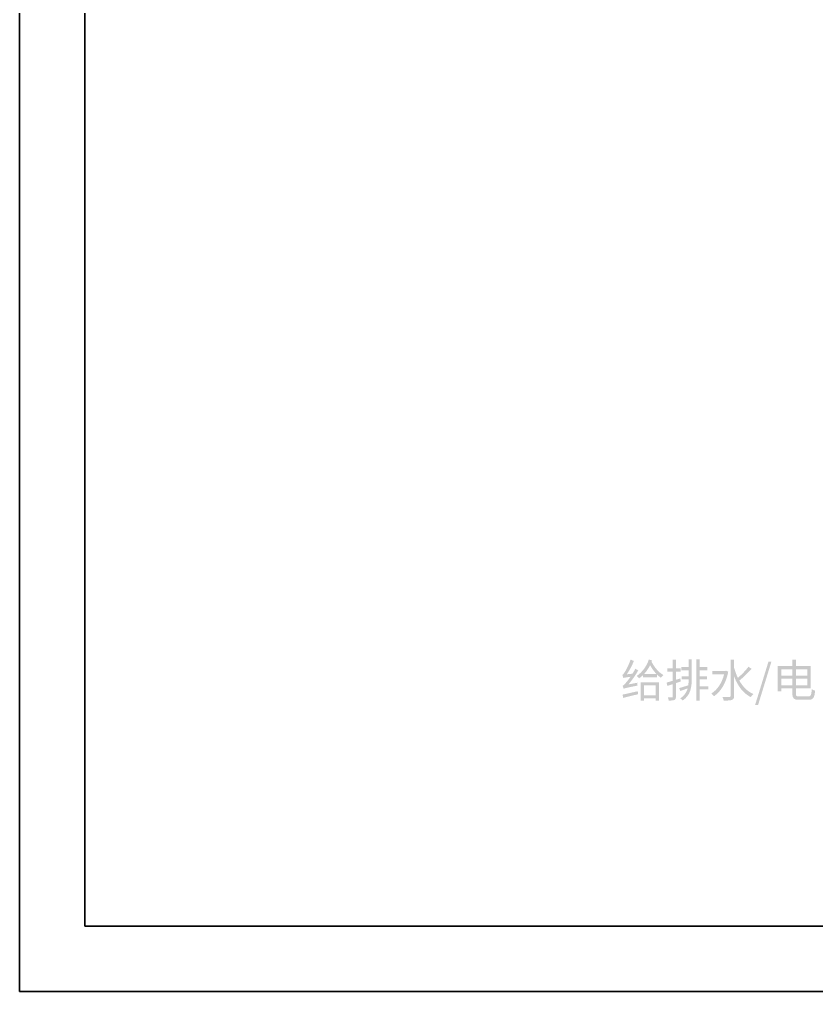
# Model space of a CAD drawing. Header units: millimetres. Extents: x -4600 to 229000, y -4300 to 19460.
# Drawn here: x 75400 to 80271, y -4300 to 1640 of the extents above; entities that cross this region are included whole.
import ezdxf

# ---------------------------------------------------------------- set-up
doc = ezdxf.new("R2010")
doc.units = ezdxf.units.MM
doc.header["$LTSCALE"] = 100
doc.layers.add('A-SHEET', color=7, linetype='Continuous', lineweight=35)
doc.layers.add('A-TEXT', color=7, linetype='Continuous', lineweight=18)

# ---------------------------------------------------------------- blocks, each defined once
blk = doc.blocks.new('A03_SHEET')
at = {"layer": 'A-TEXT'}
h = blk.add_hatch(color=256, dxfattribs=at)
edge = h.paths.add_edge_path()
edge.add_spline(control_points=[(-909.5, -2384.6), (-905.7, -2382.7), (-899.2, -2381), (-866.2, -2376.4)], knot_values=[0, 0, 0, 0, 1, 1, 1, 1], degree=3, periodic=0)
edge.add_spline(control_points=[(-866.2, -2376.4), (-877.9, -2393.9), (-888.8, -2407.5), (-893.7, -2412.7)], knot_values=[0, 0, 0, 0, 1, 1, 1, 1], degree=3, periodic=0)
edge.add_spline(control_points=[(-893.7, -2412.7), (-902.2, -2423.1), (-908.7, -2429.9), (-914.5, -2431)], knot_values=[0, 0, 0, 0, 1, 1, 1, 1], degree=3, periodic=0)
edge.add_spline(control_points=[(-914.5, -2431), (-912, -2436.2), (-909, -2446), (-907.9, -2450.3)], knot_values=[0, 0, 0, 0, 1, 1, 1, 1], degree=3, periodic=0)
edge.add_spline(control_points=[(-907.9, -2450.3), (-902.2, -2446.8), (-892.6, -2444.3), (-823.3, -2430.4)], knot_values=[0, 0, 0, 0, 1, 1, 1, 1], degree=3, periodic=0)
edge.add_spline(control_points=[(-823.3, -2430.4), (-823.9, -2426.1), (-823.9, -2418.1), (-823.3, -2413)], knot_values=[0, 0, 0, 0, 1, 1, 1, 1], degree=3, periodic=0)
edge.add_line((-823.3, -2413), (-878.7, -2423.1))
edge.add_spline(control_points=[(-878.7, -2423.1), (-857.4, -2398.5), (-836.4, -2368.2), (-818.7, -2337.9)], knot_values=[0, 0, 0, 0, 1, 1, 1, 1], degree=3, periodic=0)
edge.add_line((-818.7, -2337.9), (-836.7, -2327.3))
edge.add_spline(control_points=[(-836.7, -2327.3), (-841.9, -2337.7), (-847.9, -2348), (-854.2, -2357.8)], knot_values=[0, 0, 0, 0, 1, 1, 1, 1], degree=3, periodic=0)
edge.add_line((-854.2, -2357.8), (-888.5, -2361.4))
edge.add_spline(control_points=[(-888.5, -2361.4), (-872.4, -2337.9), (-856.9, -2308.5), (-845.4, -2280.1)], knot_values=[0, 0, 0, 0, 1, 1, 1, 1], degree=3, periodic=0)
edge.add_line((-845.4, -2280.1), (-865.3, -2271.1))
edge.add_spline(control_points=[(-865.3, -2271.1), (-876, -2303.5), (-895.1, -2338.7), (-901.1, -2347.7)], knot_values=[0, 0, 0, 0, 1, 1, 1, 1], degree=3, periodic=0)
edge.add_spline(control_points=[(-901.1, -2347.7), (-906.8, -2357), (-911.7, -2363.3), (-916.6, -2364.7)], knot_values=[0, 0, 0, 0, 1, 1, 1, 1], degree=3, periodic=0)
edge.add_spline(control_points=[(-916.6, -2364.7), (-914.2, -2370.1), (-910.6, -2380.5), (-909.5, -2384.6)], knot_values=[0, 0, 0, 0, 1, 1, 1, 1], degree=3, periodic=0)
h = blk.add_hatch(color=256, dxfattribs=at)
edge = h.paths.add_edge_path()
edge.add_spline(control_points=[(-754.3, -2271.4), (-766.6, -2310.4), (-793, -2347.7), (-827.7, -2371.2)], knot_values=[0, 0, 0, 0, 1, 1, 1, 1], degree=3, periodic=0)
edge.add_spline(control_points=[(-827.7, -2371.2), (-823.3, -2374.8), (-816.2, -2381.9), (-813, -2385.9)], knot_values=[0, 0, 0, 0, 1, 1, 1, 1], degree=3, periodic=0)
edge.add_spline(control_points=[(-813, -2385.9), (-805, -2380.2), (-797.4, -2373.9), (-790.3, -2366.8)], knot_values=[0, 0, 0, 0, 1, 1, 1, 1], degree=3, periodic=0)
edge.add_line((-790.3, -2366.8), (-790.3, -2379.1))
edge.add_line((-790.3, -2379.1), (-703.8, -2379.1))
edge.add_line((-703.8, -2379.1), (-703.8, -2363))
edge.add_spline(control_points=[(-703.8, -2363), (-696.2, -2370.7), (-688, -2377.5), (-680.1, -2382.7)], knot_values=[0, 0, 0, 0, 1, 1, 1, 1], degree=3, periodic=0)
edge.add_spline(control_points=[(-680.1, -2382.7), (-676.5, -2377.5), (-670, -2369.8), (-665.3, -2365.8)], knot_values=[0, 0, 0, 0, 1, 1, 1, 1], degree=3, periodic=0)
edge.add_spline(control_points=[(-665.3, -2365.8), (-693.5, -2350.2), (-721.3, -2317.5), (-737.4, -2284.7)], knot_values=[0, 0, 0, 0, 1, 1, 1, 1], degree=3, periodic=0)
edge.add_line((-737.4, -2284.7), (-734.4, -2276.5))
edge.add_line((-734.4, -2276.5), (-754.3, -2271.4))
edge = h.paths.add_edge_path(flags=0)
edge.add_line((-706.5, -2360.3), (-783.8, -2360.3))
edge.add_spline(control_points=[(-783.8, -2360.3), (-768.8, -2344.2), (-756.2, -2325.6), (-746.4, -2305.5)], knot_values=[0, 0, 0, 0, 1, 1, 1, 1], degree=3, periodic=0)
edge.add_spline(control_points=[(-746.4, -2305.5), (-735.5, -2325.6), (-721.6, -2344.7), (-706.5, -2360.3)], knot_values=[0, 0, 0, 0, 1, 1, 1, 1], degree=3, periodic=0)
h = blk.add_hatch(color=256, dxfattribs=at)
edge = h.paths.add_edge_path()
edge.add_line((-607.8, -2271.1), (-607.8, -2325.9))
edge.add_line((-607.8, -2325.9), (-641.9, -2325.9))
edge.add_line((-641.9, -2325.9), (-641.9, -2345))
edge.add_line((-641.9, -2345), (-607.8, -2345))
edge.add_line((-607.8, -2345), (-607.8, -2401))
edge.add_line((-607.8, -2401), (-645.7, -2412.4))
edge.add_line((-645.7, -2412.4), (-640.5, -2432.1))
edge.add_line((-640.5, -2432.1), (-607.8, -2421.4))
edge.add_line((-607.8, -2421.4), (-607.8, -2498.1))
edge.add_spline(control_points=[(-607.8, -2498.1), (-607.8, -2501.9), (-609.1, -2503), (-612.4, -2503)], knot_values=[0, 0, 0, 0, 1, 1, 1, 1], degree=3, periodic=0)
edge.add_spline(control_points=[(-612.4, -2503), (-615.7, -2503.3), (-626.3, -2503.3), (-638.1, -2502.7)], knot_values=[0, 0, 0, 0, 1, 1, 1, 1], degree=3, periodic=0)
edge.add_spline(control_points=[(-638.1, -2502.7), (-635.6, -2508.5), (-632.9, -2516.9), (-632.3, -2521.8)], knot_values=[0, 0, 0, 0, 1, 1, 1, 1], degree=3, periodic=0)
edge.add_spline(control_points=[(-632.3, -2521.8), (-614.9, -2522.1), (-604.5, -2521.3), (-598, -2518)], knot_values=[0, 0, 0, 0, 1, 1, 1, 1], degree=3, periodic=0)
edge.add_spline(control_points=[(-598, -2518), (-591.1, -2515), (-588.7, -2509.3), (-588.7, -2498.1)], knot_values=[0, 0, 0, 0, 1, 1, 1, 1], degree=3, periodic=0)
edge.add_line((-588.7, -2498.1), (-588.7, -2415.1))
edge.add_line((-588.7, -2415.1), (-558.7, -2405.3))
edge.add_line((-558.7, -2405.3), (-561.7, -2386.5))
edge.add_line((-561.7, -2386.5), (-588.7, -2395))
edge.add_line((-588.7, -2395), (-588.7, -2345))
edge.add_line((-588.7, -2345), (-559.2, -2345))
edge.add_line((-559.2, -2345), (-559.2, -2325.9))
edge.add_line((-559.2, -2325.9), (-588.7, -2325.9))
edge.add_line((-588.7, -2325.9), (-588.7, -2271.1))
edge.add_line((-588.7, -2271.1), (-607.8, -2271.1))
h = blk.add_hatch(color=256, dxfattribs=at)
edge = h.paths.add_edge_path()
edge.add_line((-568.8, -2445.7), (-560.8, -2463.4))
edge.add_line((-560.8, -2463.4), (-516.9, -2447.3))
edge.add_spline(control_points=[(-516.9, -2447.3), (-523.5, -2470.8), (-536.6, -2491.5), (-562.2, -2508.5)], knot_values=[0, 0, 0, 0, 1, 1, 1, 1], degree=3, periodic=0)
edge.add_spline(control_points=[(-562.2, -2508.5), (-557.8, -2511.7), (-551, -2518), (-547.7, -2522.1)], knot_values=[0, 0, 0, 0, 1, 1, 1, 1], degree=3, periodic=0)
edge.add_spline(control_points=[(-547.7, -2522.1), (-498.1, -2488.5), (-491.8, -2440.5), (-491.8, -2385.9)], knot_values=[0, 0, 0, 0, 1, 1, 1, 1], degree=3, periodic=0)
edge.add_line((-491.8, -2385.9), (-491.8, -2270.8))
edge.add_line((-491.8, -2270.8), (-510.6, -2270.8))
edge.add_line((-510.6, -2270.8), (-510.6, -2317.5))
edge.add_line((-510.6, -2317.5), (-555.4, -2317.5))
edge.add_line((-555.4, -2317.5), (-555.4, -2336.3))
edge.add_line((-555.4, -2336.3), (-510.6, -2336.3))
edge.add_line((-510.6, -2336.3), (-510.6, -2374.5))
edge.add_line((-510.6, -2374.5), (-553.5, -2374.5))
edge.add_line((-553.5, -2374.5), (-553.5, -2393))
edge.add_line((-553.5, -2393), (-510.6, -2393))
edge.add_spline(control_points=[(-510.6, -2393), (-510.9, -2405.3), (-511.5, -2417.3), (-513.1, -2428.5)], knot_values=[0, 0, 0, 0, 1, 1, 1, 1], degree=3, periodic=0)
edge.add_spline(control_points=[(-513.1, -2428.5), (-533.8, -2435.3), (-554, -2441.9), (-568.8, -2445.7)], knot_values=[0, 0, 0, 0, 1, 1, 1, 1], degree=3, periodic=0)
for points in [[(-463.4, -2270.8), (-463.4, -2521.6), (-444.1, -2521.6), (-444.1, -2452.8), (-391.4, -2452.8), (-391.4, -2434), (-444.1, -2434), (-444.1, -2393), (-398.8, -2393), (-398.8, -2374.5), (-444.1, -2374.5), (-444.1, -2336.3), (-396, -2336.3), (-396, -2317.5), (-444.1, -2317.5), (-444.1, -2270.8), (-463.4, -2270.8)], [(-104.6, -2548.8), (-86.4, -2548.8), (-4.8, -2283.4), (-22.8, -2283.4), (-104.6, -2548.8)]]:
    blk.add_hatch(color=256, dxfattribs=at).paths.add_polyline_path(points)
h = blk.add_hatch(color=256, dxfattribs=at)
edge = h.paths.add_edge_path()
edge.add_spline(control_points=[(-145, -2315), (-161.1, -2336.8), (-187.6, -2364.1), (-210, -2383.2)], knot_values=[0, 0, 0, 0, 1, 1, 1, 1], degree=3, periodic=0)
edge.add_spline(control_points=[(-210, -2383.2), (-219.2, -2363.8), (-226.9, -2342.8), (-232.9, -2321.3)], knot_values=[0, 0, 0, 0, 1, 1, 1, 1], degree=3, periodic=0)
edge.add_line((-232.9, -2321.3), (-232.9, -2271.4))
edge.add_line((-232.9, -2271.4), (-254.4, -2271.4))
edge.add_line((-254.4, -2271.4), (-254.4, -2492.9))
edge.add_spline(control_points=[(-254.4, -2492.9), (-254.4, -2498.1), (-256.3, -2499.7), (-261.8, -2500), (-267.3, -2500.3), (-284.7, -2500.3), (-304.6, -2499.7)], knot_values=[0, 0, 0, 0, 1, 1, 1, 2, 2, 2, 2], degree=3, periodic=0)
edge.add_spline(control_points=[(-304.6, -2499.7), (-301.4, -2505.7), (-297.3, -2516.1), (-296.2, -2522.1)], knot_values=[0, 0, 0, 0, 1, 1, 1, 1], degree=3, periodic=0)
edge.add_spline(control_points=[(-296.2, -2522.1), (-270.8, -2522.1), (-255.3, -2521.3), (-246, -2517.7)], knot_values=[0, 0, 0, 0, 1, 1, 1, 1], degree=3, periodic=0)
edge.add_spline(control_points=[(-246, -2517.7), (-236.7, -2513.9), (-232.9, -2507.4), (-232.9, -2492.9)], knot_values=[0, 0, 0, 0, 1, 1, 1, 1], degree=3, periodic=0)
edge.add_line((-232.9, -2492.9), (-232.9, -2375.3))
edge.add_spline(control_points=[(-232.9, -2375.3), (-211.1, -2431.5), (-178.3, -2477.6), (-131.1, -2500.8)], knot_values=[0, 0, 0, 0, 1, 1, 1, 1], degree=3, periodic=0)
edge.add_spline(control_points=[(-131.1, -2500.8), (-127.3, -2494.8), (-120.5, -2486.4), (-115.3, -2482.3)], knot_values=[0, 0, 0, 0, 1, 1, 1, 1], degree=3, periodic=0)
edge.add_spline(control_points=[(-115.3, -2482.3), (-151.6, -2466.4), (-179.9, -2436.7), (-201.2, -2399.9)], knot_values=[0, 0, 0, 0, 1, 1, 1, 1], degree=3, periodic=0)
edge.add_spline(control_points=[(-201.2, -2399.9), (-177.5, -2381), (-148, -2352.4), (-126.2, -2328.4)], knot_values=[0, 0, 0, 0, 1, 1, 1, 1], degree=3, periodic=0)
edge.add_line((-126.2, -2328.4), (-145, -2315))
h = blk.add_hatch(color=256, dxfattribs=at)
edge = h.paths.add_edge_path()
edge.add_line((33.7, -2310.4), (33.7, -2464.8))
edge.add_line((33.7, -2464.8), (55, -2464.8))
edge.add_line((55, -2464.8), (55, -2447.9))
edge.add_line((55, -2447.9), (122.6, -2447.9))
edge.add_line((122.6, -2447.9), (122.6, -2476.8))
edge.add_spline(control_points=[(122.6, -2476.8), (122.6, -2508.7), (131.7, -2517.2), (162.2, -2517.2), (169, -2517.2), (215.1, -2517.2), (222.5, -2517.2), (251.7, -2517.2), (258.3, -2502.7), (261.8, -2461.3)], knot_values=[0, 0, 0, 0, 1, 1, 1, 2, 2, 2, 3, 3, 3, 3], degree=3, periodic=0)
edge.add_spline(control_points=[(261.8, -2461.3), (255.5, -2459.6), (246.8, -2455.8), (241.3, -2452)], knot_values=[0, 0, 0, 0, 1, 1, 1, 1], degree=3, periodic=0)
edge.add_spline(control_points=[(241.3, -2452), (239.4, -2487.4), (236.7, -2496.5), (221.4, -2496.5), (211.6, -2496.5), (171.8, -2496.5), (163.6, -2496.5), (147.2, -2496.5), (144.2, -2493.2), (144.2, -2477.4)], knot_values=[0, 0, 0, 0, 1, 1, 1, 2, 2, 2, 3, 3, 3, 3], degree=3, periodic=0)
edge.add_line((144.2, -2477.4), (144.2, -2447.9))
edge.add_line((144.2, -2447.9), (235.3, -2447.9))
edge.add_line((235.3, -2447.9), (235.3, -2310.4))
edge.add_line((235.3, -2310.4), (144.2, -2310.4))
edge.add_line((144.2, -2310.4), (144.2, -2271.4))
edge.add_line((144.2, -2271.4), (122.6, -2271.4))
edge.add_line((122.6, -2271.4), (122.6, -2310.4))
edge.add_line((122.6, -2310.4), (33.7, -2310.4))
h.paths.add_polyline_path([(144.2, -2388.7), (214.3, -2388.7), (214.3, -2428), (144.2, -2428), (144.2, -2388.7)], flags=0)
h.paths.add_polyline_path([(144.2, -2369.6), (144.2, -2330.6), (214.3, -2330.6), (214.3, -2369.6), (144.2, -2369.6)], flags=0)
h.paths.add_polyline_path([(122.6, -2388.7), (122.6, -2428), (55, -2428), (55, -2388.7), (122.6, -2388.7)], flags=0)
h.paths.add_polyline_path([(122.6, -2369.6), (55, -2369.6), (55, -2330.6), (122.6, -2330.6), (122.6, -2369.6)], flags=0)
h = blk.add_hatch(color=256, dxfattribs=at)
edge = h.paths.add_edge_path()
edge.add_line((-365.5, -2340.7), (-365.5, -2361.4))
edge.add_line((-365.5, -2361.4), (-294, -2361.4))
edge.add_spline(control_points=[(-294, -2361.4), (-307.6, -2416), (-336.6, -2456.9), (-372.6, -2479.3)], knot_values=[0, 0, 0, 0, 1, 1, 1, 1], degree=3, periodic=0)
edge.add_spline(control_points=[(-372.6, -2479.3), (-367.4, -2482.3), (-359.5, -2490.5), (-355.9, -2495.4)], knot_values=[0, 0, 0, 0, 1, 1, 1, 1], degree=3, periodic=0)
edge.add_spline(control_points=[(-355.9, -2495.4), (-315.8, -2468.3), (-282.5, -2417.1), (-268.6, -2345.3)], knot_values=[0, 0, 0, 0, 1, 1, 1, 1], degree=3, periodic=0)
edge.add_line((-268.6, -2345.3), (-282.5, -2339.8))
edge.add_line((-282.5, -2339.8), (-286.4, -2340.7))
edge.add_line((-286.4, -2340.7), (-365.5, -2340.7))
h = blk.add_hatch(color=256, dxfattribs=at)
h.paths.add_polyline_path([(-803.7, -2410), (-803.7, -2522.6), (-783.8, -2522.6), (-783.8, -2507.9), (-712.8, -2507.9), (-712.8, -2521.8), (-692.1, -2521.8), (-692.1, -2410), (-803.7, -2410)])
h.paths.add_polyline_path([(-783.8, -2489.4), (-783.8, -2428.5), (-712.8, -2428.5), (-712.8, -2489.4), (-783.8, -2489.4)], flags=0)
h = blk.add_hatch(color=256, dxfattribs=at)
edge = h.paths.add_edge_path()
edge.add_line((-914.7, -2485.5), (-910.6, -2505.7))
edge.add_spline(control_points=[(-910.6, -2505.7), (-885.5, -2499.2), (-852, -2491), (-820.1, -2483.1)], knot_values=[0, 0, 0, 0, 1, 1, 1, 1], degree=3, periodic=0)
edge.add_line((-820.1, -2483.1), (-821.7, -2464.8))
edge.add_spline(control_points=[(-821.7, -2464.8), (-856.3, -2472.7), (-891.3, -2480.9), (-914.7, -2485.5)], knot_values=[0, 0, 0, 0, 1, 1, 1, 1], degree=3, periodic=0)
at = {"layer": 'A-SHEET'}
for points in [[(-4600, -4300), (29000, -4300), (29000, 19460), (-4600, 19460)], [(-4200, -3900), (28600, -3900), (28600, 19060), (-4200, 19060)]]:
    blk.add_lwpolyline(points, close=True, dxfattribs=at)

msp = doc.modelspace()

# ---------------------------------------------------------------- block references
msp.add_blockref('A03_SHEET', (80000, 0))

doc.saveas('drawing.dxf')
